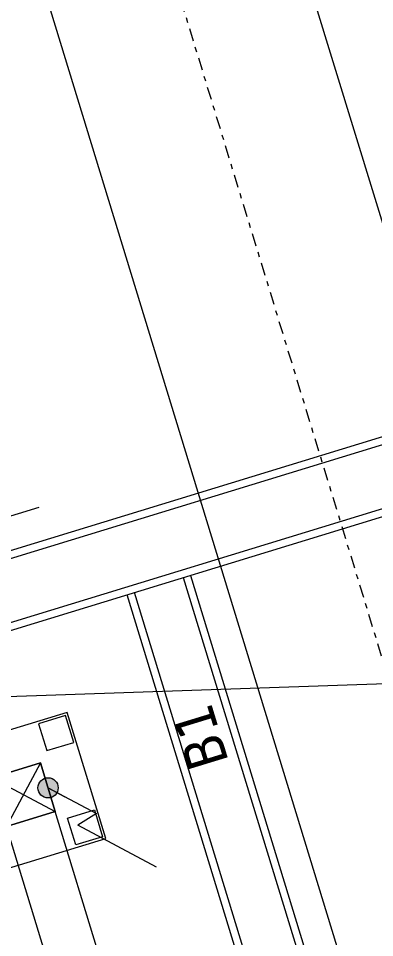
# Model space of a CAD drawing. Header units: metres. Extents: x 0 to 551036, y 0 to 1845929.
# Drawn here: x 547510.2 to 547517.18, y 1841926.98 to 1841944.99 of the extents above; entities that cross this region are included whole.
import ezdxf
from ezdxf.enums import TextEntityAlignment as Align

# ---------------------------------------------------------------- set-up
doc = ezdxf.new("R2010")
doc.units = ezdxf.units.M
doc.header["$MEASUREMENT"] = 0
doc.linetypes.add('02 Xref KB1 MBTB$0$DASHDOT', pattern=[1, 0.5, -0.25, 0, -0.25])
doc.linetypes.add('02 Xref Nha dieu hanh$0$ACAD_ISO10W100', pattern=[18, 12, -3, 0, -3])
for name, color, linetype, lineweight in [('_0', 7, 'Continuous', 0), ('BD HH1 KEM TMB$0$cay', 7, 'Continuous', 0), ('BD HH1 KEM TMB$0$duongdaydien', 7, 'Continuous', 0), ('Level 10', 7, 'Continuous', 0), ('Level 49', 7, 'Continuous', 0), ('Level 58', 7, 'Continuous', 0), ('Level 60', 7, 'Continuous', 0), ('Level 62', 7, 'Continuous', 0)]:
    doc.layers.add(name, color=color, linetype=linetype, lineweight=lineweight)
doc.styles.add('Tohama-R', font='tahoma.ttf')

# ---------------------------------------------------------------- blocks, each defined once
blk = doc.blocks.new('02 Xref KB1 MBTB$0$X220 NC')
at = {"color": 0, "linetype": 'ByBlock', "lineweight": -2}
for p, q in [((37526403, -1364182), (37516403, -1374182)), ((37516403, -1364182), (37526403, -1374182)), ((37516403, -1534182), (37516403, -1374182)), ((37526403, -1534182), (37526403, -1374182))]:
    blk.add_line(p, q, dxfattribs=at)
at = {"color": 0, "linetype": 'ByBlock', "lineweight": -2, "flags": 128}
for points in [[(37534313, -1382092), (37508493, -1382092), (37508493, -1356272), (37534313, -1356272), (37534313, -1382092)], [(37508993, -1356772), (37514493, -1356772), (37514493, -1362272), (37508993, -1362272), (37508993, -1356772)], [(37516403, -1374182), (37526403, -1374182), (37526403, -1364182), (37516403, -1364182), (37516403, -1374182)], [(37526403, -1374182), (37516403, -1374182), (37516403, -1364182), (37526403, -1364182), (37526403, -1374182)], [(37508993, -1381592), (37514493, -1381592), (37514493, -1376092), (37508993, -1376092), (37508993, -1381592)]]:
    blk.add_lwpolyline(points, close=True, dxfattribs=at)
blk = doc.blocks.new('02 Xref KB1 MBTB$0$Kim_CS')
at = {"layer": 'BD HH1 KEM TMB$0$duongdaydien', "color": 0, "linetype": 'ByBlock', "lineweight": -2}
for p, q in [((-10499, 14034), (-2277, 5812)), ((-5056, 5056), (-2277, 5812)), ((0, 0), (-5056, 5056)), ((0, 0), (-1768, 1768))]:
    blk.add_line(p, q, dxfattribs=at)
blk = doc.blocks.new('02 Xref KB1 MBTB$0$KCS_01')
h = blk.add_hatch()
h.set_pattern_fill('ANGLE', color=0, pattern_type=2)
h.set_pattern_definition([(0, (-101000, -440999.72), (0, 69.85), [50.8, -19.05]), (90, (-101000, -440999.72), (-69.85, 4e-15), [50.8, -19.05])])
edge = h.paths.add_edge_path()
edge.add_arc((0, 0), 1981, 0, 360)
at = {"color": 0}
blk.add_circle((0, 0), 1981, dxfattribs=at)
at = {"layer": 'BD HH1 KEM TMB$0$duongdaydien', "color": 0, "xscale": 1.5, "yscale": 1.5, "zscale": 1.5}
blk.add_blockref('02 Xref KB1 MBTB$0$Kim_CS', (0, 0), dxfattribs=at)
blk = doc.blocks.new('Substation')
at = {"linetype": '02 Xref Nha dieu hanh$0$ACAD_ISO10W100', "elevation": 0}
blk.add_lwpolyline([(3138932.234, 2123679.465), (3138932.234, 2123693.404)], dxfattribs=at)
at = {"layer": 'BD HH1 KEM TMB$0$cay', "linetype": 'ByBlock', "lineweight": 13}
for p, q in [((3139509.324, 2123648.794, 0), (3138589.324, 2123648.794, 0)), ((3139138.083, 2123598.794, 0), (3138737.324, 2123598.794, 0))]:
    blk.add_line(p, q, dxfattribs=at)
at = {"layer": 'Level 58', "color": 4, "linetype": '02 Xref KB1 MBTB$0$DASHDOT', "ltscale": 5}
blk.add_line((3139619.324, 2123623.794, 0), (3138479.324, 2123623.794, 0), dxfattribs=at)
at = {"layer": 'Level 62'}
for p, q in [((3138910.824, 2123889.893, 0), (3138910.824, 2123552.341, 0)), ((3138912.324, 2123890.514, 0), (3138912.324, 2123552.341, 0)), ((3138924.324, 2123890.514, 0), (3138924.324, 2123552.341, 0)), ((3138925.824, 2123889.893, 0), (3138925.824, 2123551.178, 0))]:
    blk.add_line(p, q, dxfattribs=at)
at = {"layer": 'Level 62', "lineweight": 13, "elevation": 0, "flags": 128}
for points in [[(3138801.824, 2123667.919), (3138910.824, 2123667.919)], [(3138801.824, 2123666.419), (3138910.824, 2123666.419)], [(3138910.824, 2123656.419), (3138801.824, 2123656.419)], [(3138910.824, 2123654.919), (3138801.824, 2123654.919)]]:
    blk.add_lwpolyline(points, dxfattribs=at)
at = {"layer": 'BD HH1 KEM TMB$0$duongdaydien', "xscale": 0.001, "yscale": 0.001, "zscale": 0.001, "rotation": 90}
blk.add_blockref('02 Xref KB1 MBTB$0$KCS_01', (3138879.182, 2123693.789, 0), dxfattribs=at)
at = {"layer": 'Level 49', "xscale": 0.001, "yscale": -0.001, "zscale": 0.001, "rotation": 89.99999999999999}
blk.add_blockref('02 Xref KB1 MBTB$0$X220 NC', (3140248.506, 2086177.391, 0), dxfattribs=at)
at = {"layer": 'Level 60', "style": 'Tohama-R'}
blk.add_text('B1', height=8, dxfattribs=at).set_placement((3138879.928, 2123662.394, 0), align=Align.MIDDLE_CENTER)

msp = doc.modelspace()

# ---------------------------------------------------------------- block references
at = {"layer": '_0', "xscale": 0.1, "yscale": 0.1, "zscale": 0.1, "rotation": 107.0123114188912}
msp.add_blockref('Substation', (842423.72785, 1603911.5666), dxfattribs=at)

# ---------------------------------------------------------------- next in the draw order: linework, layer by layer
at = {"layer": 'Level 10', "color": 5, "linetype": 'Continuous', "lineweight": 0}
msp.add_line((547493, 1841931.12), (547530.61, 1841932.41), dxfattribs=at)

doc.saveas('drawing.dxf')
